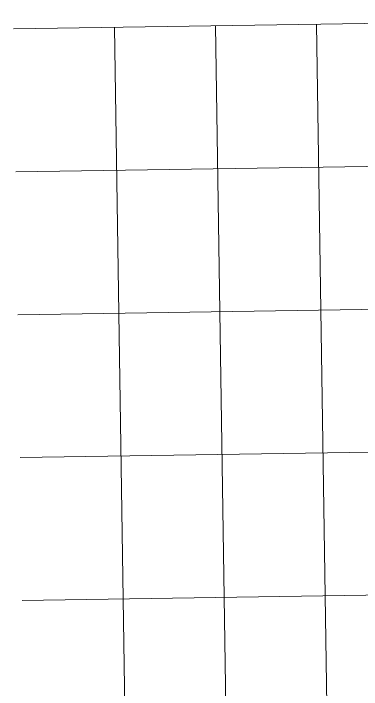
# Model space of a CAD drawing. Header units: centimetres. Extents: x -11.8 to 9.7, y -15.8 to 14.2.
# Drawn here: x -11.78 to -4.55, y 0.11 to 14.17 of the extents above; entities that cross this region are included whole.
import ezdxf

# ---------------------------------------------------------------- set-up
doc = ezdxf.new("R2010")
doc.units = ezdxf.units.CM
doc.header["$MEASUREMENT"] = 0
doc.layers.add('CBF-BF-BF', color=7, linetype='Continuous')

msp = doc.modelspace()

# ---------------------------------------------------------------- linework, layer by layer
at = {"layer": 'CBF-BF-BF', "color": 9, "lineweight": 9}
for points in [[(-11.78425, 13.84466), (-11.78425, 13.84466), (9.21486, 14.16565), (9.21486, 14.16565)], [(-5.03056, -15.75662), (-5.03056, -15.75662), (-5.48452, 13.94095), (-5.48452, 13.94095)], [(-9.23038, -15.82082), (-9.23038, -15.82082), (-9.68433, 13.87675), (-9.68433, 13.87675)], [(-7.13047, -15.78872), (-7.13047, -15.78872), (-7.58442, 13.90886), (-7.58442, 13.90886)], [(-11.73886, 10.8749), (-11.73886, 10.8749), (9.26026, 11.1959), (9.26026, 11.1959)], [(-11.69345, 7.90515), (-11.69345, 7.90515), (9.30566, 8.22613), (9.30566, 8.22613)], [(-11.64806, 4.93538), (-11.64806, 4.93538), (9.35105, 5.25637), (9.35105, 5.25637)], [(-11.60267, 1.96562), (-11.60267, 1.96562), (9.39644, 2.28662), (9.39644, 2.28662)]]:
    msp.add_open_spline(points, degree=3, dxfattribs=at)

doc.saveas('drawing.dxf')
